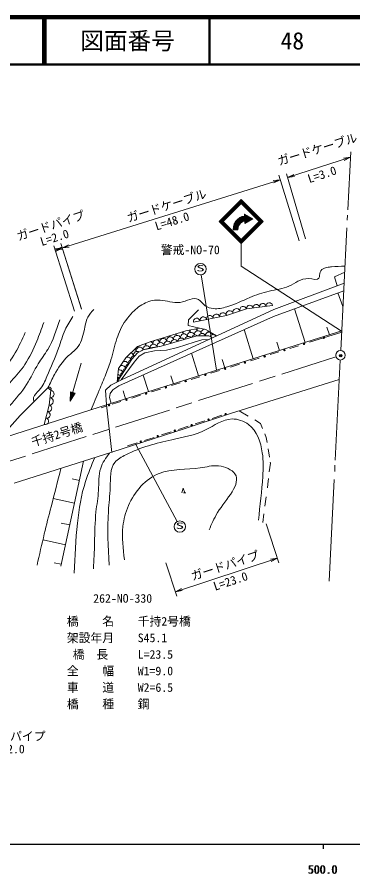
# Model space of a CAD drawing. Units: millimetres, scale not verified. Extents: x -199886483 to 680000, y -5525939 to 380000.
# Drawn here: x 503249 to 574307, y 198715 to 380000 of the extents above; entities that cross this region are included whole.
import ezdxf
from ezdxf.enums import TextEntityAlignment as Align

# ---------------------------------------------------------------- set-up
doc = ezdxf.new("R2010")
doc.units = ezdxf.units.MM
doc.header["$LTSCALE"] = 1000
doc.header["$PDMODE"] = 32
doc.header["$PDSIZE"] = 500
doc.linetypes.add('CHAIN', pattern=[18.5, 12, -1.5, 3.5, -1.5])
for name, color, linetype, lineweight in [('M-BGD', 7, 'Continuous', 13), ('M-BMK-SRVR', 3, 'Continuous', 13), ('M-OTRS', 6, 'Continuous', 25), ('M-STR-STR1', 1, 'Continuous', 13), ('M-STR-STR3', 7, 'Continuous', 13), ('M-STR-STRC', 7, 'Continuous', 13), ('M-TTL', 2, 'Continuous', 140), ('M-TTL-BAND', 7, 'Continuous', 25), ('M-TTL-LINE', 7, 'Continuous', 50)]:
    doc.layers.add(name, color=color, linetype=linetype, lineweight=lineweight)
doc.layers.add('M-TTL-TXT', color=7, linetype='Continuous')
doc.styles.add('ＭＳ ゴシック', font='')
doc.styles.get('ＭＳ ゴシック').set_extended_font_data('MS Gothic')

# ---------------------------------------------------------------- blocks, each defined once
blk = doc.blocks.new('open_arrow')
at = {"color": 0, "linetype": 'Continuous', "lineweight": -2}
blk.add_lwpolyline([(7.5, 1.25), (0, 0), (7.5, -1.25)], dxfattribs=at)

msp = doc.modelspace()

# ---------------------------------------------------------------- linework, layer by layer
at = {"layer": 'M-BGD'}
for p, q in [((570395, 325065), (572576, 326034)), ((570970, 323144), (570395, 325065)), ((557591, 318130), (572459, 323702)), ((557516, 316663), (572379, 322119)), ((572211, 318775), (571150, 321667)), ((525370, 303286), (557591, 318130)), ((539514, 315915), (541657, 318084)), ((551817, 318261), (547530, 316894)), ((557299, 318971), (551817, 318261)), ((561943, 318288), (564181, 311152)), ((524789, 301971), (557516, 316663)), ((539417, 314721), (539514, 315915)), ((547530, 316894), (540562, 315428)), ((531159, 311231), (538955, 313648)), ((538955, 313648), (541878, 314186)), ((541878, 314186), (539417, 314721)), ((541878, 314186), (543219, 313870)), ((543219, 313870), (545523, 312571)), ((551290, 313868), (553220, 307715)), ((568829, 314415), (569345, 312771)), ((571950, 313589), (522179, 297981)), ((533718, 310404), (541270, 312553)), ((541270, 312553), (533718, 310404)), ((541270, 312553), (543804, 312530)), ((543804, 312530), (541270, 312553)), ((542367, 311725), (543882, 311815)), ((543804, 312530), (544602, 312147)), ((544602, 312147), (543804, 312530)), ((565153, 311210), (571938, 313339)), ((526239, 307939), (528723, 310280)), ((528723, 310280), (531159, 311231)), ((533718, 310404), (529942, 309574)), ((531452, 309989), (533718, 310404)), ((534840, 309528), (537203, 310114)), ((537203, 310114), (540711, 311237)), ((540711, 311237), (542367, 311725)), ((558198, 311240), (558759, 309452)), ((560973, 309898), (562830, 310481)), ((527555, 307623), (528748, 308939)), ((528748, 308939), (527555, 307623)), ((528043, 306990), (529090, 308233)), ((528748, 308939), (529942, 309574)), ((529942, 309574), (528748, 308939)), ((529090, 308233), (530308, 308965)), ((529942, 309574), (531452, 309989)), ((530308, 308965), (532330, 309380)), ((532330, 309380), (534840, 309528)), ((540150, 308867), (541649, 304087)), ((556793, 308586), (558650, 309169)), ((516831, 306795), (514509, 298733)), ((524428, 302820), (527555, 307623)), ((527555, 307623), (524428, 302820)), ((524706, 305672), (526239, 307939)), ((525278, 303241), (528043, 306990)), ((546652, 307571), (547199, 305827)), ((548433, 305962), (550290, 306546)), ((552613, 307274), (554470, 307857)), ((524428, 302820), (524706, 305672)), ((544253, 304651), (546110, 305234)), ((523069, 302147), (525370, 303286)), ((529922, 304275), (531026, 300755)), ((535809, 304114), (536340, 302422)), ((540073, 303339), (541930, 303922)), ((548390, 296145), (571435, 303350)), ((509782, 301554), (503910, 295672)), ((510359, 301042), (509782, 301554)), ((510040, 297915), (510359, 301042)), ((521957, 301033), (523069, 302147)), ((522180, 297968), (521957, 301033)), ((522944, 300350), (523474, 301110)), ((523474, 301110), (524789, 301971)), ((525671, 300939), (526203, 299243)), ((531713, 300715), (533570, 301298)), ((535893, 302027), (537750, 302610)), ((514509, 298733), (514546, 300732)), ((514509, 298733), (515541, 300446)), ((514723, 299087), (514517, 299147)), ((514750, 299132), (514518, 299198)), ((514776, 299176), (514519, 299250)), ((514803, 299220), (514520, 299302)), ((514830, 299265), (514521, 299354)), ((514857, 299309), (514522, 299406)), ((514883, 299353), (514523, 299457)), ((514910, 299398), (514524, 299509)), ((514937, 299442), (514525, 299561)), ((514963, 299486), (514526, 299613)), ((514990, 299531), (514527, 299664)), ((515043, 299620), (514528, 299768)), ((515017, 299575), (514528, 299716)), ((515070, 299664), (514529, 299820)), ((515097, 299708), (514530, 299871)), ((515124, 299753), (514531, 299923)), ((515150, 299797), (514532, 299975)), ((515177, 299841), (514533, 300027)), ((515204, 299886), (514534, 300078)), ((515230, 299930), (514535, 300130)), ((515257, 299974), (514536, 300182)), ((515284, 300019), (514537, 300234)), ((515311, 300063), (514538, 300285)), ((515337, 300107), (514539, 300337)), ((515364, 300152), (514540, 300389)), ((515391, 300196), (514541, 300441)), ((515417, 300240), (514542, 300492)), ((515444, 300285), (514543, 300544)), ((515471, 300329), (514544, 300596)), ((515498, 300373), (514545, 300648)), ((515541, 300446), (514546, 300732)), ((515524, 300418), (514546, 300699)), ((522792, 299541), (522944, 300350)), ((523129, 298279), (522792, 299541)), ((527533, 299403), (529390, 299986)), ((509005, 293782), (510040, 297915)), ((514536, 298777), (514510, 298784)), ((514563, 298821), (514511, 298836)), ((514589, 298866), (514512, 298888)), ((514616, 298910), (514513, 298940)), ((514643, 298954), (514514, 298991)), ((514670, 298999), (514515, 299043)), ((514696, 299043), (514516, 299095)), ((521045, 297360), (522079, 297684)), ((523353, 298092), (525210, 298675)), ((503910, 295672), (499411, 290721)), ((538841, 292952), (548390, 296145)), ((544541, 295083), (546590, 295750)), ((550217, 296716), (552149, 295580)), ((540955, 293917), (543004, 294584)), ((553542, 294761), (554756, 294047)), ((554756, 294047), (555212, 292937)), ((523266, 287923), (538841, 292952)), ((533784, 291584), (535833, 292251)), ((537369, 292751), (539419, 293417)), ((530198, 290418), (532247, 291084)), ((555681, 291796), (555990, 291043)), ((555990, 291043), (556160, 289966)), ((526612, 289252), (528661, 289918)), ((556364, 288673), (556648, 286873)), ((517305, 286033), (512493, 263851)), ((556841, 285650), (556618, 283786)), ((556810, 285846), (556841, 285650)), ((514868, 282285), (516419, 281949)), ((556305, 281181), (556204, 280420)), ((556445, 282349), (556305, 281181)), ((538121, 279364), (538420, 280364)), ((538420, 280364), (538721, 279364)), ((538471, 279364), (538971, 279364)), ((510853, 278155), (515383, 277172)), ((555952, 278525), (555691, 276555)), ((555473, 274914), (555231, 273090)), ((512573, 272932), (514378, 272540)), ((508739, 269386), (513471, 268360)), ((511117, 264529), (512571, 264213))]:
    msp.add_line(p, q, dxfattribs=at)
for centre, radius in [((568171, 312157), 150), ((568171, 312157), 100), ((568171, 312157), 50), ((563991, 310845), 150), ((563991, 310845), 100), ((563991, 310845), 50), ((555631, 308222), 150), ((555631, 308222), 100), ((555631, 308222), 50), ((559811, 309534), 150), ((559811, 309534), 100), ((559811, 309534), 50), ((551452, 306910), 150), ((551452, 306910), 100), ((551452, 306910), 50), ((547272, 305598), 150), ((547272, 305598), 100), ((547272, 305598), 50), ((538912, 302974), 150), ((538912, 302974), 100), ((538912, 302974), 50), ((543092, 304286), 150), ((543092, 304286), 100), ((543092, 304286), 50), ((534732, 301663), 150), ((534732, 301663), 100), ((534732, 301663), 50), ((526372, 299039), 150), ((526372, 299039), 100), ((530552, 300351), 150), ((530552, 300351), 100), ((530552, 300351), 50), ((522725, 297886), 150), ((522725, 297886), 100), ((522725, 297886), 50), ((526372, 299039), 50), ((547359, 296000), 150), ((540187, 293667), 150), ((543773, 294834), 150), ((536601, 292501), 150), ((529429, 290168), 150), ((533015, 291334), 150)]:
    msp.add_circle(centre, radius, dxfattribs=at)
for centre, radius, start, end in [((553873, 318527), 691, 7.37892, 187.37892), ((555243, 318705), 691, 7.37892, 187.37892), ((556614, 318882), 691, 7.37892, 187.37892), ((546833, 316747), 712, 11.88288, 191.88288), ((548244, 317122), 750, 17.68474, 197.68474), ((549673, 317578), 750, 17.68474, 197.68474), ((551103, 318033), 750, 17.68474, 197.68474), ((552502, 318350), 691, 7.37892, 187.37892), ((541259, 315574), 712, 11.88288, 191.88288), ((542652, 315868), 712, 11.88288, 191.88288), ((544046, 316161), 712, 11.88288, 191.88288), ((545439, 316454), 712, 11.88288, 191.88288), ((539142, 313133), 750, 12.40677, 56.49074), ((540607, 313456), 750, 149.81107, 192.40677), ((541501, 312884), 750, 12.40677, 192.40677), ((540607, 313456), 750, 12.40677, 51.03588), ((542072, 313778), 750, 154.85171, 192.40677), ((542966, 313207), 750, 96.95806, 192.40677), ((542072, 313778), 750, 12.40677, 14.78725), ((543537, 314100), 750, 190.07294, 192.40677), ((542966, 313207), 750, 12.40677, 40.02008), ((534176, 311273), 750, 12.40677, 192.40677), ((533282, 311844), 750, 12.40677, 20.51848), ((534747, 312167), 750, 184.19623, 192.40677), ((535641, 311595), 750, 12.40677, 192.40677), ((534747, 312167), 750, 12.40677, 30.25453), ((536212, 312489), 750, 174.05607, 192.40677), ((537106, 311918), 750, 12.40677, 192.40677), ((536212, 312489), 750, 12.40677, 40.39469), ((537677, 312811), 750, 163.06908, 192.40677), ((537999, 311346), 750, 36.6342, 175.13044), ((538571, 312240), 750, 12.40677, 192.40677), ((537677, 312811), 750, 12.40677, 51.38168), ((539142, 313133), 750, 150.38463, 192.40677), ((539464, 311668), 750, 44.27859, 167.48606), ((540036, 312562), 750, 12.40677, 192.40677), ((540929, 311991), 750, 48.41357, 159.24041), ((542394, 312313), 750, 17.33943, 161.628), ((543859, 312635), 750, 12.40677, 187.56997), ((544431, 313529), 750, 173.99684, 192.40677), ((544753, 312064), 750, 35.34535, 153.61931), ((545324, 312958), 750, 169.17607, 192.40677), ((546218, 312386), 750, 164.48836, 167.062), ((529210, 309413), 750, 12.40677, 192.40677), ((528316, 309984), 750, 12.40677, 31.09952), ((529781, 310306), 750, 172.64933, 192.40677), ((530675, 309735), 750, 12.40677, 192.40677), ((529781, 310306), 750, 12.40677, 50.03148), ((531246, 310628), 750, 149.09249, 192.40677), ((532139, 310057), 750, 12.40677, 192.40677), ((531246, 310628), 750, 12.40677, 70.53781), ((532711, 310951), 750, 121.31689, 192.40677), ((532711, 310951), 750, 12.40677, 93.13387), ((533604, 310379), 750, 15.34294, 192.40677), ((535069, 310702), 750, 22.30322, 189.46143), ((536534, 311024), 750, 29.36059, 182.40406), ((527173, 308197), 750, 12.40677, 80.4411), ((528067, 307625), 750, 78.02882, 192.40677), ((528638, 308519), 750, 53.20809, 192.40677), ((527745, 309090), 750, 12.40677, 58.31459), ((530103, 308841), 750, 102.40677, 133.5644), ((524566, 306087), 750, 12.40677, 28.21113), ((526031, 306409), 750, 170.12766, 192.40677), ((526031, 306409), 750, 12.40677, 121.71263), ((525137, 306981), 750, 12.40677, 25.80952), ((526602, 307303), 750, 174.83058, 192.40677), ((526924, 305838), 750, 93.32502, 192.40677), ((526602, 307303), 750, 12.40677, 114.83203), ((525708, 307874), 750, 12.40677, 18.27149), ((527173, 308197), 750, 186.15673, 192.40677), ((527495, 306732), 750, 92.49168, 192.40677), ((524888, 304622), 750, 12.40677, 106.60686), ((523994, 305193), 750, 12.40677, 22.5036), ((525459, 305516), 750, 164.34189, 192.40677), ((525459, 305516), 750, 12.40677, 127.4984), ((525781, 304051), 750, 95.01929, 192.40677), ((526353, 304944), 750, 94.16739, 192.40677), ((524639, 302264), 750, 96.75378, 105.0481), ((523745, 302835), 750, 12.40677, 19.24412), ((525210, 303157), 750, 180.3368, 192.40677), ((525210, 303157), 750, 95.88123, 168.52472), ((524316, 303729), 750, 12.40677, 69.05712), ((510070, 301298), 386, 318.40108, 138.40108), ((510279, 300260), 786, 264.1786, 84.1786), ((510120, 298697), 786, 264.1786, 84.1786), ((509868, 297227), 710, 255.94086, 75.94086), ((509523, 295849), 710, 255.94086, 75.94086), ((509178, 294471), 710, 255.94086, 75.94086)]:
    msp.add_arc(centre, radius, start, end, dxfattribs=at)
for points, knots in [([(518909, 296941), (519485, 298305), (520061, 299670), (520634, 301035), (521111, 302168), (521585, 303302), (522031, 304449), (522420, 305452), (522786, 306464), (523098, 307493), (523549, 308980), (523885, 310500), (524370, 311977), (524582, 312620), (524821, 313256), (525109, 313869), (525751, 315233), (526633, 316489), (527698, 317572), (528490, 318377), (529382, 319085), (530411, 319548), (531374, 319980), (532455, 320197), (533496, 320126), (534909, 320028), (536247, 319397), (537732, 319635), (539110, 319855), (540615, 320822), (541639, 320254), (542136, 319978), (542520, 319341), (543038, 318939), (543543, 318546), (544177, 318377), (544807, 318323), (545770, 318239), (546725, 318422), (547644, 318695), (549327, 319193), (550890, 319990), (552496, 320672), (553824, 321235), (555181, 321720), (556608, 322031), (558018, 322340), (559497, 322479), (560761, 323062), (562088, 323674), (563178, 324773), (564955, 324669), (565818, 324618), (566843, 324283), (567135, 324752), (567314, 325040), (567217, 325632), (567381, 326068), (567531, 326467), (567898, 326736), (568285, 326892), (568632, 327031), (568995, 327078), (569358, 327113), (569505, 327127), (569651, 327138), (569797, 327150), (570719, 327222), (571643, 327275), (572566, 327328)], [0, 0, 0, 0, 1, 1, 1, 2, 2, 2, 3, 3, 3, 4, 4, 4, 5, 5, 5, 6, 6, 6, 7, 7, 7, 8, 8, 8, 9, 9, 9, 10, 10, 10, 11, 11, 11, 12, 12, 12, 13, 13, 13, 14, 14, 14, 15, 15, 15, 16, 16, 16, 17, 17, 17, 18, 18, 18, 19, 19, 19, 20, 20, 20, 21, 21, 21, 22, 22, 22, 23, 23, 23, 23]), ([(509782, 301554), (510219, 302496), (510657, 303438), (511152, 304357), (511931, 305805), (512852, 307198), (514071, 308308), (514669, 308854), (515340, 309331), (515855, 309933), (516710, 310929), (517139, 312265), (517422, 313612), (517636, 314634), (517767, 315662), (518232, 316534), (518545, 317123), (519010, 317640), (519475, 318158)], [0, 0, 0, 0, 1, 1, 1, 2, 2, 2, 3, 3, 3, 4, 4, 4, 5, 5, 5, 6, 6, 6, 6]), ([(495997, 290229), (497832, 292799), (499666, 295370), (501704, 297799), (502931, 299261), (504231, 300671), (505256, 302264), (506159, 303670), (506848, 305218), (507733, 306647), (508373, 307681), (509115, 308652), (509729, 309693), (510870, 311628), (511565, 313802), (512260, 315976)], [0, 0, 0, 0, 1, 1, 1, 2, 2, 2, 3, 3, 3, 4, 4, 4, 5, 5, 5, 5]), ([(506827, 298594), (506761, 298904), (506696, 299214), (506740, 299492), (506836, 300101), (507456, 300555), (507933, 301068), (508736, 301932), (509129, 302960), (509554, 303981), (510378, 305960), (511319, 307911), (512033, 309951), (512487, 311247), (512850, 312578), (513415, 313819), (513869, 314813), (514453, 315749), (515037, 316684)], [0, 0, 0, 0, 1, 1, 1, 2, 2, 2, 3, 3, 3, 4, 4, 4, 5, 5, 5, 6, 6, 6, 6]), ([(492034, 288910), (492855, 290488), (493675, 292065), (494584, 293592), (495869, 295752), (497330, 297811), (498989, 299712), (500965, 301977), (503222, 304018), (504881, 306494), (505909, 308028), (506708, 309730), (507413, 311455), (507943, 312751), (508421, 314060), (508899, 315368)], [0, 0, 0, 0, 1, 1, 1, 2, 2, 2, 3, 3, 3, 4, 4, 4, 5, 5, 5, 5]), ([(488055, 287983), (489720, 290695), (491385, 293407), (493040, 296141), (493851, 297482), (494660, 298829), (495615, 300058), (496939, 301760), (498544, 303238), (499957, 304883), (501053, 306158), (502033, 307535), (502867, 308990), (503652, 310361), (504309, 311801), (504965, 313241)], [0, 0, 0, 0, 1, 1, 1, 2, 2, 2, 3, 3, 3, 4, 4, 4, 5, 5, 5, 5]), ([(522721, 264055), (522511, 267901), (522301, 271747), (522560, 275459), (522676, 277118), (522885, 278751), (522942, 280544), (523001, 282419), (522894, 284470), (523941, 285784), (524494, 286479), (525371, 286968), (526251, 287404), (529435, 288979), (532655, 289850), (535958, 290569), (538371, 291094), (540829, 291538), (543122, 292653), (544991, 293562), (546751, 294917), (548745, 294968), (549944, 294999), (551226, 294558), (552213, 293814), (554019, 292454), (554834, 290081), (555145, 287806), (555378, 286102), (555327, 284453), (555225, 282798), (555036, 279728), (554671, 276640), (554306, 273551)], [0, 0, 0, 0, 1, 1, 1, 2, 2, 2, 3, 3, 3, 4, 4, 4, 5, 5, 5, 6, 6, 6, 7, 7, 7, 8, 8, 8, 9, 9, 9, 10, 10, 10, 11, 11, 11, 11]), ([(515315, 262346), (515469, 265872), (515623, 269398), (516003, 272922), (516325, 275917), (516812, 278910), (517731, 281764), (518281, 283472), (518986, 285130), (519691, 286788)], [0, 0, 0, 0, 1, 1, 1, 2, 2, 2, 3, 3, 3, 3]), ([(519408, 263283), (519497, 265104), (519586, 266926), (519636, 268753), (519696, 270942), (519702, 273140), (519940, 275303), (520107, 276813), (520387, 278306), (520477, 279849), (520570, 281441), (520461, 283087), (520936, 284549), (521309, 285695), (522039, 286729), (522769, 287763)], [0, 0, 0, 0, 1, 1, 1, 2, 2, 2, 3, 3, 3, 4, 4, 4, 5, 5, 5, 5]), ([(525969, 265192), (525689, 267550), (525409, 269908), (525650, 272222), (525806, 273721), (526180, 275201), (526801, 276630), (528086, 279588), (530427, 282328), (533303, 283455), (535984, 284505), (539130, 284152), (542011, 284614), (543292, 284820), (544520, 285186), (545894, 285036), (547247, 284888), (548741, 284239), (549357, 283359), (550795, 281309), (547466, 278006), (545690, 275173), (544881, 273883), (544395, 272691), (543908, 271499)], [0, 0, 0, 0, 1, 1, 1, 2, 2, 2, 3, 3, 3, 4, 4, 4, 5, 5, 5, 6, 6, 6, 7, 7, 7, 8, 8, 8, 8]), ([(512516, 284518), (511828, 281813), (511139, 279109), (510445, 276405), (509953, 274486), (509458, 272568), (508993, 270643), (508463, 268446), (507972, 266239), (507481, 264032)], [0, 0, 0, 0, 1, 1, 1, 2, 2, 2, 3, 3, 3, 3])]:
    msp.add_open_spline(points, degree=3, knots=knots, dxfattribs=at)
at = {"layer": 'M-BMK-SRVR'}
for p, q in [((573857, 351494), (573240, 339234)), ((573184, 338124), (573130, 337043)), ((573048, 335415), (571742, 309446)), ((571641, 307445), (570577, 286287)), ((570524, 285228), (570456, 283879)), ((570369, 282144), (569288, 260660))]:
    msp.add_line(p, q, dxfattribs=at)
msp.add_circle((571677, 308445), 1000, dxfattribs=at)
at = {"layer": 'M-OTRS'}
msp.add_point((571725, 308371), dxfattribs=at)
at = {"layer": 'M-STR-STR1', "color": 2, "linetype": 'CHAIN'}
msp.add_line((570711, 308132), (477541, 278349), dxfattribs=at)
at = {"layer": 'M-STR-STR1'}
for p, q in [((522179, 297984), (499394, 290716)), ((522180, 297968), (523267, 287905)), ((502651, 281396), (523266, 287920))]:
    msp.add_line(p, q, dxfattribs=at)
at = {"layer": 'M-STR-STR3'}
for p, q in [((560495, 346043), (573800, 350371)), ((562953, 332682), (558603, 346555)), ((564252, 333089), (560273, 346809)), ((512821, 331151), (558902, 345601)), ((516861, 318268), (512522, 332105)), ((516872, 318232), (512522, 332105)), ((515365, 317759), (511015, 331632)), ((511314, 330678), (512821, 331151)), ((555951, 272776), (558647, 264554)), ((558336, 265504), (536745, 258424)), ((534740, 264540), (537057, 257474))]:
    msp.add_line(p, q, dxfattribs=at)
at = {"layer": 'M-STR-STRC'}
for p, q in [((545989, 336770), (550653, 341440)), ((546130, 336770), (550653, 341298)), ((546272, 336770), (550653, 341157)), ((546413, 336770), (550653, 341015)), ((546484, 336699), (550724, 340945)), ((546554, 336629), (550795, 340874)), ((550512, 340874), (554757, 336634)), ((550582, 340945), (554828, 336704)), ((550653, 341440), (555323, 336775)), ((550653, 341298), (555181, 336775)), ((550653, 341157), (555040, 336775)), ((550653, 341015), (554898, 336775)), ((546625, 336558), (550865, 340803)), ((550441, 340803), (554686, 336563)), ((549887, 337209), (549178, 336232)), ((549887, 337209), (549499, 336768)), ((550842, 337804), (549887, 337209)), ((550380, 337601), (549887, 337209)), ((550873, 337706), (549956, 337134)), ((550905, 337608), (550026, 337060)), ((550936, 337510), (550095, 336985)), ((550968, 337411), (550165, 336911)), ((550999, 337313), (550234, 336836)), ((551031, 337215), (550304, 336762)), ((550842, 337804), (550380, 337601)), ((551374, 337838), (550842, 337804)), ((551474, 337744), (550873, 337706)), ((551474, 337644), (550905, 337608)), ((551474, 337544), (550936, 337510)), ((551474, 337443), (550968, 337411)), ((551474, 337343), (550999, 337313)), ((551475, 337243), (551031, 337215)), ((551374, 337838), (551371, 337838)), ((551374, 337838), (551374, 338338)), ((551374, 338338), (552405, 337308)), ((551374, 338338), (553136, 337322)), ((551437, 336340), (553136, 337322)), ((551437, 336340), (552405, 337308)), ((551475, 336377), (551474, 338280)), ((551575, 336477), (551574, 338222)), ((551675, 336578), (551674, 338165)), ((551775, 336535), (551774, 338107)), ((551875, 336593), (551874, 338049)), ((551975, 336651), (551974, 337992)), ((552075, 336708), (552074, 337934)), ((552175, 336766), (552174, 337876)), ((552275, 336824), (552274, 337819)), ((552375, 336882), (552374, 337761)), ((552475, 336939), (552474, 337703)), ((552575, 336997), (552574, 337646)), ((552675, 337055), (552674, 337588)), ((552775, 337113), (552774, 337530)), ((552875, 337171), (552874, 337473)), ((552975, 337228), (552974, 337415)), ((553074, 337286), (553074, 337357)), ((545989, 336770), (550658, 332106)), ((546130, 336770), (550658, 332247)), ((546272, 336770), (550658, 332389)), ((546413, 336770), (550658, 332530)), ((546484, 336841), (550729, 332601)), ((546554, 336912), (550800, 332672)), ((546625, 336982), (550870, 332742)), ((549178, 336232), (548953, 335003)), ((549030, 335655), (548953, 335003)), ((549178, 336232), (549030, 335655)), ((549272, 336192), (549054, 335003)), ((549367, 336151), (549156, 335003)), ((549499, 336768), (549178, 336232)), ((549461, 336111), (549258, 335003)), ((549956, 337134), (549272, 336192)), ((549555, 336071), (549359, 335003)), ((550026, 337060), (549367, 336151)), ((550095, 336985), (549461, 336111)), ((549649, 336030), (549461, 335003)), ((550165, 336911), (549555, 336071)), ((549744, 335990), (549563, 335003)), ((550234, 336836), (549649, 336030)), ((549838, 335949), (549664, 335003)), ((550304, 336762), (549744, 335990)), ((549932, 335909), (549766, 335003)), ((550373, 336687), (549838, 335949)), ((550027, 335869), (549868, 335003)), ((550443, 336613), (549932, 335909)), ((549969, 335003), (550121, 335828)), ((550512, 336538), (550027, 335869)), ((550121, 335828), (550582, 336464)), ((551062, 337117), (550373, 336687)), ((551094, 337019), (550443, 336613)), ((550446, 332742), (554686, 336987)), ((551125, 336920), (550512, 336538)), ((550517, 332671), (554757, 336917)), ((550582, 336464), (551157, 336822)), ((550587, 332601), (554828, 336846)), ((550658, 332530), (554898, 336775)), ((550658, 332389), (555040, 336775)), ((550658, 332247), (555181, 336775)), ((550658, 332106), (555323, 336775)), ((551475, 337143), (551062, 337117)), ((551475, 337043), (551094, 337019)), ((551475, 336942), (551125, 336920)), ((551157, 336822), (551437, 336840)), ((551437, 336840), (551437, 336340)), ((549969, 335003), (548953, 335003)), ((550658, 332106), (550661, 327310)), ((571869, 313528), (550661, 327310)), ((545467, 305284), (542213, 325490)), ((528401, 289581), (537126, 273243))]:
    msp.add_line(p, q, dxfattribs=at)
for centre in [(542064, 326680), (537691, 272185)]:
    msp.add_circle(centre, 1200, dxfattribs=at)
at = {"layer": 'M-TTL'}
msp.add_line((680000, 380000), (40000, 380000), dxfattribs=at)
at = {"layer": 'M-TTL-BAND'}
for p, q in [((40000, 205000), (579000, 205000)), ((568000, 205000), (568000, 204000))]:
    msp.add_line(p, q, dxfattribs=at)
at = {"layer": 'M-TTL-LINE'}
for p, q in [((508747, 380000), (508747, 370000)), ((509247, 380000), (509247, 370000)), ((543997, 380000), (543997, 370000)), ((40000, 370000), (680000, 370000))]:
    msp.add_line(p, q, dxfattribs=at)

# ---------------------------------------------------------------- block references
at = {"layer": 'M-STR-STR3', "xscale": 193, "yscale": 193}
for p, rotation in [((573800, 350371), 198), ((560495, 346043), 18), ((558902, 345601), 197.4), ((512821, 331151), 17.4), ((511314, 330678), 17.4), ((512821, 331151), 197.4), ((558336, 265504), 198.2), ((536745, 258424), 18.2)]:
    msp.add_blockref('open_arrow', p, dxfattribs=dict(at, rotation=rotation))

# ---------------------------------------------------------------- texts
at = {"layer": 'M-STR-STR1', "style": 'ＭＳ ゴシック'}
for s, rotation, p in [('千持2号橋', 17.517, (506740, 288572)), ('262-NO-330', 0.035, (519356, 255534)), ('橋\u3000\u3000名', 0.035, (513770, 250676)), ('千持2号橋', 0.035, (528770, 250685)), ('架設年月', 0.035, (513772, 247176)), ('S45.1', 0.035, (528772, 247185)), ('橋  長', 0.035, (515024, 243677)), ('L=23.5', 0.035, (528774, 243685)), ('全\u3000\u3000幅', 0.035, (513776, 240176)), ('W1=9.0', 0.035, (528776, 240185)), ('車\u3000\u3000道', 0.035, (513778, 236676)), ('W2=6.5', 0.035, (528778, 236685)), ('橋\u3000\u3000種', 0.035, (513780, 233176)), ('鋼', 0.035, (528780, 233185))]:
    msp.add_text(s, height=1833, rotation=rotation, dxfattribs=at).set_placement(p, align=Align.BOTTOM_LEFT)
at = {"layer": 'M-STR-STR3', "style": 'ＭＳ ゴシック'}
for s, rotation, p in [('ガードケーブル', 17.06, (558856, 348056)), ('L=3.0', 18.019, (565262, 344338)), ('ガードケーブル', 17.56, (526996, 336041)), ('ガードパイプ', 18.191, (503683, 332156)), ('L=48.0', 17.411, (532912, 334319)), ('L=2.0', 17.411, (508631, 331030)), ('ガードパイプ', 17.854, (540553, 260246)), ('L=23.0', 18.156, (545317, 258099)), ('ガードパイプ', 0.035, (494255, 226363)), ('L=2.0', 0.035, (498627, 223671))]:
    msp.add_text(s, height=1833, rotation=rotation, dxfattribs=at).set_placement(p, align=Align.BOTTOM_LEFT)
at = {"layer": 'M-STR-STRC', "style": 'ＭＳ ゴシック'}
msp.add_text('警戒-NO-70', height=1833, rotation=0.035, dxfattribs=at).set_placement((533659, 329287), align=Align.BOTTOM_LEFT)
at = {"layer": 'M-STR-STRC', "style": 'ＭＳ ゴシック', "width": 2}
for p in [(541146, 325817), (536773, 271321)]:
    msp.add_text('S', height=1320, rotation=0.035, dxfattribs=at).set_placement(p, align=Align.BOTTOM_LEFT)
at = {"layer": 'M-TTL-BAND', "style": 'ＭＳ ゴシック'}
for p in [(567844, 198195), (568000, 198195)]:
    msp.add_text('500.0', height=1833, dxfattribs=at).set_placement(p, align=Align.BOTTOM_CENTER)
at = {"layer": 'M-TTL-TXT', "style": 'ＭＳ ゴシック'}
for s, p in [('図面番号', (526622, 375000)), ('48', (561497, 375000))]:
    msp.add_text(s, height=3666, dxfattribs=at).set_placement(p, align=Align.MIDDLE_CENTER)

doc.saveas('drawing.dxf')
